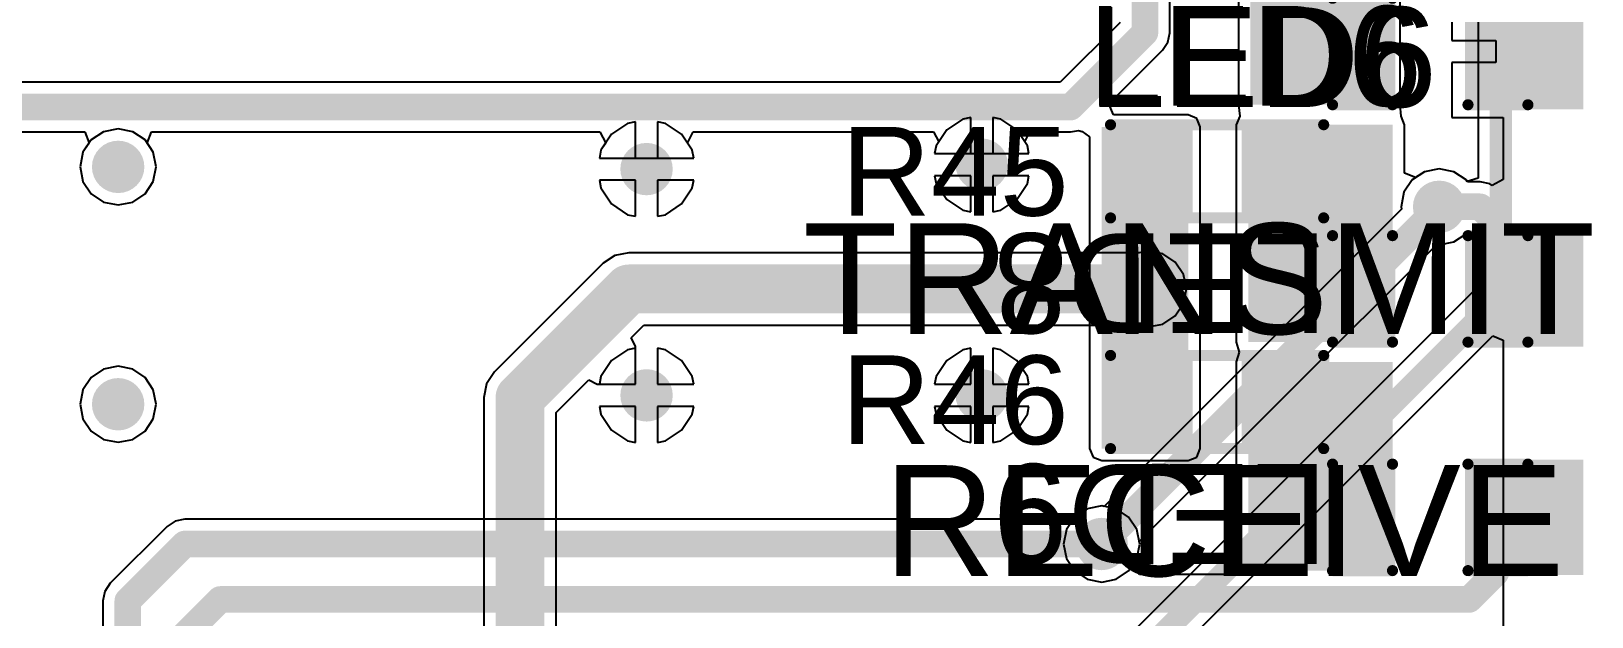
# Model space of a CAD drawing. Header units: millimetres. Extents: x -0.26 to 4.68, y -0.29 to 2.93.
# Drawn here: x 3.904 to 4.607, y 1.589 to 1.853 of the extents above; entities that cross this region are included whole.
import ezdxf

# ---------------------------------------------------------------- set-up
doc = ezdxf.new("R2010")
doc.units = ezdxf.units.MM
doc.header["$MEASUREMENT"] = 0
for name, color, linetype in [('BottomLayer', 5, 'Continuous'), ('BottomSolder', 6, 'Continuous'), ('TopLayer', 1, 'Continuous'), ('TopOverlay', 2, 'Continuous'), ('TopPaste', 8, 'Continuous'), ('TopSolder', 216, 'Continuous'), ('ViaHoleLayer', 16, 'Continuous')]:
    doc.layers.add(name, color=color, linetype=linetype)
doc.styles.add('Arial', font='arial.ttf', dxfattribs={"height": 0.2})

# ---------------------------------------------------------------- blocks, each defined once
blk = doc.blocks.new('R___0603_42')
at = {"layer": 'TopLayer'}
for points in [[(-0.015, 0.0175), (-0.015, -0.0175), (-0.045, -0.0175), (-0.045, 0.0175)], [(0.045, 0.0175), (0.045, -0.0175), (0.015, -0.0175), (0.015, 0.0175)]]:
    blk.add_hatch(color=1, dxfattribs=at).paths.add_polyline_path(points)
at = {"layer": 'TopPaste'}
for points in [[(-0.015, 0.0175), (-0.015, -0.0175), (-0.045, -0.0175), (-0.045, 0.0175)], [(0.045, 0.0175), (0.045, -0.0175), (0.015, -0.0175), (0.015, 0.0175)]]:
    blk.add_hatch(color=8, dxfattribs=at).paths.add_polyline_path(points)
at = {"layer": 'TopSolder'}
for points in [[(-0.011, 0.0215), (-0.011, -0.0215), (-0.049, -0.0215), (-0.049, 0.0215)], [(0.049, 0.0215), (0.049, -0.0215), (0.011, -0.0215), (0.011, 0.0215)]]:
    blk.add_hatch(color=216, dxfattribs=at).paths.add_polyline_path(points)
at = {"layer": 'TopOverlay', "const_width": 0.005}
for points in [[(-0.048, 0.021), (-0.048, -0.021)], [(0.048, 0.021), (-0.048, 0.021)], [(0.048, 0.021), (0.048, -0.021)], [(0.048, -0.021), (-0.048, -0.021)]]:
    blk.add_lwpolyline(points, dxfattribs=at)
at = {"layer": 'TopOverlay', "const_width": 0.0025}
for points in [[(-0.04925, 0.021, 1), (-0.04675, 0.021, 1)], [(-0.04925, 0.021, 1), (-0.04675, 0.021, 1)], [(0.04675, 0.021, 1), (0.04925, 0.021, 1)], [(0.04675, 0.021, 1), (0.04925, 0.021, 1)], [(-0.04925, -0.021, 1), (-0.04675, -0.021, 1)], [(-0.04925, -0.021, 1), (-0.04675, -0.021, 1)], [(0.04675, -0.021, 1), (0.04925, -0.021, 1)], [(0.04675, -0.021, 1), (0.04925, -0.021, 1)]]:
    blk.add_lwpolyline(points, format="xyb", close=True, dxfattribs=at)
blk = doc.blocks.new('R___0603_43')
at = {"layer": 'TopLayer'}
for points in [[(-0.015, 0.0175), (-0.015, -0.0175), (-0.045, -0.0175), (-0.045, 0.0175)], [(0.045, 0.0175), (0.045, -0.0175), (0.015, -0.0175), (0.015, 0.0175)]]:
    blk.add_hatch(color=1, dxfattribs=at).paths.add_polyline_path(points)
at = {"layer": 'TopPaste'}
for points in [[(-0.015, 0.0175), (-0.015, -0.0175), (-0.045, -0.0175), (-0.045, 0.0175)], [(0.045, 0.0175), (0.045, -0.0175), (0.015, -0.0175), (0.015, 0.0175)]]:
    blk.add_hatch(color=8, dxfattribs=at).paths.add_polyline_path(points)
at = {"layer": 'TopSolder'}
for points in [[(-0.011, 0.0215), (-0.011, -0.0215), (-0.049, -0.0215), (-0.049, 0.0215)], [(0.049, 0.0215), (0.049, -0.0215), (0.011, -0.0215), (0.011, 0.0215)]]:
    blk.add_hatch(color=216, dxfattribs=at).paths.add_polyline_path(points)
at = {"layer": 'TopOverlay', "const_width": 0.005}
for points in [[(-0.048, 0.021), (-0.048, -0.021)], [(0.048, 0.021), (-0.048, 0.021)], [(0.048, 0.021), (0.048, -0.021)], [(0.048, -0.021), (-0.048, -0.021)]]:
    blk.add_lwpolyline(points, dxfattribs=at)
at = {"layer": 'TopOverlay', "const_width": 0.0025}
for points in [[(-0.04925, 0.021, 1), (-0.04675, 0.021, 1)], [(-0.04925, 0.021, 1), (-0.04675, 0.021, 1)], [(0.04675, 0.021, 1), (0.04925, 0.021, 1)], [(0.04675, 0.021, 1), (0.04925, 0.021, 1)], [(-0.04925, -0.021, 1), (-0.04675, -0.021, 1)], [(-0.04925, -0.021, 1), (-0.04675, -0.021, 1)], [(0.04675, -0.021, 1), (0.04925, -0.021, 1)], [(0.04675, -0.021, 1), (0.04925, -0.021, 1)]]:
    blk.add_lwpolyline(points, format="xyb", close=True, dxfattribs=at)
blk = doc.blocks.new('LED_0603_93')
at = {"layer": 'TopLayer'}
for points in [[(-0.03937, 0.01969), (-0.01969, 0.01969), (-0.01969, -0.01969), (-0.03937, -0.01969)], [(0.01969, 0.01969), (0.03937, 0.01969), (0.03937, -0.01969), (0.01969, -0.01969)]]:
    blk.add_hatch(color=1, dxfattribs=at).paths.add_polyline_path(points)
at = {"layer": 'TopOverlay'}
blk.add_hatch(color=2, dxfattribs=at).paths.add_polyline_path([(0.044, -0.026), (0.069, -0.026), (0.069, 0.026), (0.044, 0.026)])
at = {"layer": 'TopPaste'}
for points in [[(-0.03937, 0.01969), (-0.01969, 0.01969), (-0.01969, -0.01969), (-0.03937, -0.01969)], [(0.01969, 0.01969), (0.03937, 0.01969), (0.03937, -0.01969), (0.01969, -0.01969)]]:
    blk.add_hatch(color=8, dxfattribs=at).paths.add_polyline_path(points)
at = {"layer": 'TopSolder'}
for points in [[(-0.04337, 0.02369), (-0.01569, 0.02369), (-0.01569, -0.02369), (-0.04337, -0.02369)], [(0.01569, 0.02369), (0.04337, 0.02369), (0.04337, -0.02369), (0.01569, -0.02369)]]:
    blk.add_hatch(color=216, dxfattribs=at).paths.add_polyline_path(points)
at = {"layer": 'TopOverlay', "const_width": 0.005}
for points in [[(-0.044, 0.024), (-0.017, 0.024)], [(-0.044, -0.024), (-0.044, 0.024)], [(0.017, 0.024), (0.044, 0.024)], [(0.044, -0.024), (0.044, 0.024)], [(-0.044, -0.024), (-0.017, -0.024)], [(0.017, -0.024), (0.044, -0.024)]]:
    blk.add_lwpolyline(points, dxfattribs=at)
at = {"layer": 'TopOverlay', "const_width": 0.0025}
for points in [[(-0.04525, 0.024, 1), (-0.04275, 0.024, 1)], [(-0.04525, 0.024, 1), (-0.04275, 0.024, 1)], [(-0.01825, 0.024, 1), (-0.01575, 0.024, 1)], [(0.01575, 0.024, 1), (0.01825, 0.024, 1)], [(0.04275, 0.024, 1), (0.04525, 0.024, 1)], [(0.04275, 0.024, 1), (0.04525, 0.024, 1)], [(-0.04525, -0.024, 1), (-0.04275, -0.024, 1)], [(-0.04525, -0.024, 1), (-0.04275, -0.024, 1)], [(-0.01825, -0.024, 1), (-0.01575, -0.024, 1)], [(0.01575, -0.024, 1), (0.01825, -0.024, 1)], [(0.04275, -0.024, 1), (0.04525, -0.024, 1)], [(0.04275, -0.024, 1), (0.04525, -0.024, 1)]]:
    blk.add_lwpolyline(points, format="xyb", close=True, dxfattribs=at)
at = {"layer": 'TopOverlay'}
blk.add_text('LED9', height=0.045, rotation=180, dxfattribs=at).set_placement((-0.04621, 0.02406))
blk = doc.blocks.new('LED_0603_94')
at = {"layer": 'TopLayer'}
for points in [[(-0.03937, 0.01969), (-0.01969, 0.01969), (-0.01969, -0.01969), (-0.03937, -0.01969)], [(0.01969, 0.01969), (0.03937, 0.01969), (0.03937, -0.01969), (0.01969, -0.01969)]]:
    blk.add_hatch(color=1, dxfattribs=at).paths.add_polyline_path(points)
at = {"layer": 'TopOverlay'}
blk.add_hatch(color=2, dxfattribs=at).paths.add_polyline_path([(0.044, -0.026), (0.069, -0.026), (0.069, 0.026), (0.044, 0.026)])
at = {"layer": 'TopPaste'}
for points in [[(-0.03937, 0.01969), (-0.01969, 0.01969), (-0.01969, -0.01969), (-0.03937, -0.01969)], [(0.01969, 0.01969), (0.03937, 0.01969), (0.03937, -0.01969), (0.01969, -0.01969)]]:
    blk.add_hatch(color=8, dxfattribs=at).paths.add_polyline_path(points)
at = {"layer": 'TopSolder'}
for points in [[(-0.04337, 0.02369), (-0.01569, 0.02369), (-0.01569, -0.02369), (-0.04337, -0.02369)], [(0.01569, 0.02369), (0.04337, 0.02369), (0.04337, -0.02369), (0.01569, -0.02369)]]:
    blk.add_hatch(color=216, dxfattribs=at).paths.add_polyline_path(points)
at = {"layer": 'TopOverlay', "const_width": 0.005}
for points in [[(-0.044, 0.024), (-0.017, 0.024)], [(-0.044, -0.024), (-0.044, 0.024)], [(0.017, 0.024), (0.044, 0.024)], [(0.044, -0.024), (0.044, 0.024)], [(-0.044, -0.024), (-0.017, -0.024)], [(0.017, -0.024), (0.044, -0.024)]]:
    blk.add_lwpolyline(points, dxfattribs=at)
at = {"layer": 'TopOverlay', "const_width": 0.0025}
for points in [[(-0.04525, 0.024, 1), (-0.04275, 0.024, 1)], [(-0.04525, 0.024, 1), (-0.04275, 0.024, 1)], [(-0.01825, 0.024, 1), (-0.01575, 0.024, 1)], [(0.01575, 0.024, 1), (0.01825, 0.024, 1)], [(0.04275, 0.024, 1), (0.04525, 0.024, 1)], [(0.04275, 0.024, 1), (0.04525, 0.024, 1)], [(-0.04525, -0.024, 1), (-0.04275, -0.024, 1)], [(-0.04525, -0.024, 1), (-0.04275, -0.024, 1)], [(-0.01825, -0.024, 1), (-0.01575, -0.024, 1)], [(0.01575, -0.024, 1), (0.01825, -0.024, 1)], [(0.04275, -0.024, 1), (0.04525, -0.024, 1)], [(0.04275, -0.024, 1), (0.04525, -0.024, 1)]]:
    blk.add_lwpolyline(points, format="xyb", close=True, dxfattribs=at)
at = {"layer": 'TopOverlay'}
blk.add_text('LED8', height=0.045, rotation=180, dxfattribs=at).set_placement((-0.04616, 0.02506))
blk = doc.blocks.new('LED_0603_96')
at = {"layer": 'TopLayer'}
for points in [[(-0.03937, 0.01969), (-0.01969, 0.01969), (-0.01969, -0.01969), (-0.03937, -0.01969)], [(0.01969, 0.01969), (0.03937, 0.01969), (0.03937, -0.01969), (0.01969, -0.01969)]]:
    blk.add_hatch(color=1, dxfattribs=at).paths.add_polyline_path(points)
at = {"layer": 'TopOverlay'}
blk.add_hatch(color=2, dxfattribs=at).paths.add_polyline_path([(0.044, -0.026), (0.069, -0.026), (0.069, 0.026), (0.044, 0.026)])
at = {"layer": 'TopPaste'}
for points in [[(-0.03937, 0.01969), (-0.01969, 0.01969), (-0.01969, -0.01969), (-0.03937, -0.01969)], [(0.01969, 0.01969), (0.03937, 0.01969), (0.03937, -0.01969), (0.01969, -0.01969)]]:
    blk.add_hatch(color=8, dxfattribs=at).paths.add_polyline_path(points)
at = {"layer": 'TopSolder'}
for points in [[(-0.04337, 0.02369), (-0.01569, 0.02369), (-0.01569, -0.02369), (-0.04337, -0.02369)], [(0.01569, 0.02369), (0.04337, 0.02369), (0.04337, -0.02369), (0.01569, -0.02369)]]:
    blk.add_hatch(color=216, dxfattribs=at).paths.add_polyline_path(points)
at = {"layer": 'TopOverlay', "const_width": 0.005}
for points in [[(-0.044, 0.024), (-0.017, 0.024)], [(-0.044, -0.024), (-0.044, 0.024)], [(0.017, 0.024), (0.044, 0.024)], [(0.044, -0.024), (0.044, 0.024)], [(-0.044, -0.024), (-0.017, -0.024)], [(0.017, -0.024), (0.044, -0.024)]]:
    blk.add_lwpolyline(points, dxfattribs=at)
at = {"layer": 'TopOverlay', "const_width": 0.0025}
for points in [[(-0.04525, 0.024, 1), (-0.04275, 0.024, 1)], [(-0.04525, 0.024, 1), (-0.04275, 0.024, 1)], [(-0.01825, 0.024, 1), (-0.01575, 0.024, 1)], [(0.01575, 0.024, 1), (0.01825, 0.024, 1)], [(0.04275, 0.024, 1), (0.04525, 0.024, 1)], [(0.04275, 0.024, 1), (0.04525, 0.024, 1)], [(-0.04525, -0.024, 1), (-0.04275, -0.024, 1)], [(-0.04525, -0.024, 1), (-0.04275, -0.024, 1)], [(-0.01825, -0.024, 1), (-0.01575, -0.024, 1)], [(0.01575, -0.024, 1), (0.01825, -0.024, 1)], [(0.04275, -0.024, 1), (0.04525, -0.024, 1)], [(0.04275, -0.024, 1), (0.04525, -0.024, 1)]]:
    blk.add_lwpolyline(points, format="xyb", close=True, dxfattribs=at)
at = {"layer": 'TopOverlay'}
blk.add_text('LED6', height=0.045, dxfattribs=at).set_placement((-0.15419, -0.02447))

msp = doc.modelspace()

# ---------------------------------------------------------------- hatches: boundary and pattern name
at = {"layer": 'BottomLayer'}
h = msp.add_hatch(color=5, dxfattribs=at)
edge = h.paths.add_edge_path()
edge.add_arc((3.943, 1.792), 0.01181, 0, 360)
h = msp.add_hatch(color=5, dxfattribs=at)
edge = h.paths.add_edge_path()
edge.add_arc((4.181, 1.791), 0.01181, 0, 360)
h = msp.add_hatch(color=5, dxfattribs=at)
edge = h.paths.add_edge_path()
edge.add_arc((4.332, 1.793), 0.01181, 0, 360)
h = msp.add_hatch(color=5, dxfattribs=at)
edge = h.paths.add_edge_path()
edge.add_arc((4.538, 1.774), 0.01181, 0, 360)
h = msp.add_hatch(color=5, dxfattribs=at)
edge = h.paths.add_edge_path()
edge.add_arc((4.407, 1.737), 0.01181, 0, 360)
h = msp.add_hatch(color=5, dxfattribs=at)
edge = h.paths.add_edge_path()
edge.add_arc((3.943, 1.685), 0.01181, 0, 360)
h = msp.add_hatch(color=5, dxfattribs=at)
edge = h.paths.add_edge_path()
edge.add_arc((4.181, 1.689), 0.01181, 0, 360)
h = msp.add_hatch(color=5, dxfattribs=at)
edge = h.paths.add_edge_path()
edge.add_arc((4.332, 1.689), 0.01181, 0, 360)
h = msp.add_hatch(color=5, dxfattribs=at)
edge = h.paths.add_edge_path()
edge.add_arc((4.386, 1.622), 0.01181, 0, 360)
at = {"layer": 'BottomSolder'}
h = msp.add_hatch(color=6, dxfattribs=at)
edge = h.paths.add_edge_path()
edge.add_arc((3.943, 1.792), 0.00591, 0, 360)
h = msp.add_hatch(color=6, dxfattribs=at)
edge = h.paths.add_edge_path()
edge.add_arc((4.181, 1.791), 0.00591, 0, 360)
h = msp.add_hatch(color=6, dxfattribs=at)
edge = h.paths.add_edge_path()
edge.add_arc((4.332, 1.793), 0.00591, 0, 360)
h = msp.add_hatch(color=6, dxfattribs=at)
edge = h.paths.add_edge_path()
edge.add_arc((4.538, 1.774), 0.00591, 0, 360)
h = msp.add_hatch(color=6, dxfattribs=at)
edge = h.paths.add_edge_path()
edge.add_arc((4.407, 1.737), 0.00591, 0, 360)
h = msp.add_hatch(color=6, dxfattribs=at)
edge = h.paths.add_edge_path()
edge.add_arc((4.181, 1.689), 0.00591, 0, 360)
h = msp.add_hatch(color=6, dxfattribs=at)
edge = h.paths.add_edge_path()
edge.add_arc((4.332, 1.689), 0.00591, 0, 360)
h = msp.add_hatch(color=6, dxfattribs=at)
edge = h.paths.add_edge_path()
edge.add_arc((3.943, 1.685), 0.00591, 0, 360)
h = msp.add_hatch(color=6, dxfattribs=at)
edge = h.paths.add_edge_path()
edge.add_arc((4.386, 1.622), 0.00591, 0, 360)
at = {"layer": 'TopLayer'}
for points in [[(4.453, 1.82), (4.515, 1.82), (4.515, 1.907), (4.453, 1.907)], [(4.386, 1.665), (4.425, 1.665), (4.425, 1.81), (4.386, 1.81)], [(4.517, 1.713), (4.517, 1.811), (4.452, 1.811), (4.452, 1.713)], [(4.517, 1.61), (4.517, 1.704), (4.452, 1.704), (4.452, 1.61)]]:
    msp.add_hatch(color=1, dxfattribs=at).paths.add_polyline_path(points)
h = msp.add_hatch(color=1, dxfattribs=at)
edge = h.paths.add_edge_path()
edge.add_arc((3.943, 1.792), 0.01181, 0, 360)
h = msp.add_hatch(color=1, dxfattribs=at)
edge = h.paths.add_edge_path()
edge.add_arc((4.181, 1.791), 0.01181, 0, 360)
h = msp.add_hatch(color=1, dxfattribs=at)
edge = h.paths.add_edge_path()
edge.add_arc((4.332, 1.793), 0.01181, 0, 360)
h = msp.add_hatch(color=1, dxfattribs=at)
edge = h.paths.add_edge_path()
edge.add_arc((4.538, 1.774), 0.01181, 0, 360)
h = msp.add_hatch(color=1, dxfattribs=at)
edge = h.paths.add_edge_path()
edge.add_arc((4.407, 1.737), 0.01181, 0, 360)
h = msp.add_hatch(color=1, dxfattribs=at)
edge = h.paths.add_edge_path()
edge.add_arc((3.943, 1.685), 0.01181, 0, 360)
h = msp.add_hatch(color=1, dxfattribs=at)
edge = h.paths.add_edge_path()
edge.add_arc((4.181, 1.689), 0.01181, 0, 360)
h = msp.add_hatch(color=1, dxfattribs=at)
edge = h.paths.add_edge_path()
edge.add_arc((4.332, 1.689), 0.01181, 0, 360)
h = msp.add_hatch(color=1, dxfattribs=at)
edge = h.paths.add_edge_path()
edge.add_arc((4.386, 1.622), 0.01181, 0, 360)
at = {"layer": 'TopSolder'}
h = msp.add_hatch(color=216, dxfattribs=at)
edge = h.paths.add_edge_path()
edge.add_arc((3.943, 1.792), 0.00591, 0, 360)
h = msp.add_hatch(color=216, dxfattribs=at)
edge = h.paths.add_edge_path()
edge.add_arc((4.181, 1.791), 0.00591, 0, 360)
h = msp.add_hatch(color=216, dxfattribs=at)
edge = h.paths.add_edge_path()
edge.add_arc((4.332, 1.793), 0.00591, 0, 360)
h = msp.add_hatch(color=216, dxfattribs=at)
edge = h.paths.add_edge_path()
edge.add_arc((4.538, 1.774), 0.00591, 0, 360)
h = msp.add_hatch(color=216, dxfattribs=at)
edge = h.paths.add_edge_path()
edge.add_arc((4.407, 1.737), 0.00591, 0, 360)
h = msp.add_hatch(color=216, dxfattribs=at)
edge = h.paths.add_edge_path()
edge.add_arc((4.181, 1.689), 0.00591, 0, 360)
h = msp.add_hatch(color=216, dxfattribs=at)
edge = h.paths.add_edge_path()
edge.add_arc((4.332, 1.689), 0.00591, 0, 360)
h = msp.add_hatch(color=216, dxfattribs=at)
edge = h.paths.add_edge_path()
edge.add_arc((3.943, 1.685), 0.00591, 0, 360)
h = msp.add_hatch(color=216, dxfattribs=at)
edge = h.paths.add_edge_path()
edge.add_arc((4.386, 1.622), 0.00591, 0, 360)
at = {"layer": 'ViaHoleLayer'}
h = msp.add_hatch(color=16, dxfattribs=at)
edge = h.paths.add_edge_path()
edge.add_arc((3.943, 1.792), 0.00591, 0, 360)
h = msp.add_hatch(color=16, dxfattribs=at)
edge = h.paths.add_edge_path()
edge.add_arc((4.181, 1.791), 0.00591, 0, 360)
h = msp.add_hatch(color=16, dxfattribs=at)
edge = h.paths.add_edge_path()
edge.add_arc((4.332, 1.793), 0.00591, 0, 360)
h = msp.add_hatch(color=16, dxfattribs=at)
edge = h.paths.add_edge_path()
edge.add_arc((4.538, 1.774), 0.00591, 0, 360)
h = msp.add_hatch(color=16, dxfattribs=at)
edge = h.paths.add_edge_path()
edge.add_arc((4.407, 1.737), 0.00591, 0, 360)
h = msp.add_hatch(color=16, dxfattribs=at)
edge = h.paths.add_edge_path()
edge.add_arc((4.181, 1.689), 0.00591, 0, 360)
h = msp.add_hatch(color=16, dxfattribs=at)
edge = h.paths.add_edge_path()
edge.add_arc((4.332, 1.689), 0.00591, 0, 360)
h = msp.add_hatch(color=16, dxfattribs=at)
edge = h.paths.add_edge_path()
edge.add_arc((3.943, 1.685), 0.00591, 0, 360)
h = msp.add_hatch(color=16, dxfattribs=at)
edge = h.paths.add_edge_path()
edge.add_arc((4.386, 1.622), 0.00591, 0, 360)

# ---------------------------------------------------------------- linework, layer by layer
at = {"layer": 'BottomLayer'}
for p, q in [((4.55563, 2.43573), (4.55563, 1.78688)), ((4.32349, 1.81355), (4.31628, 1.80872)), ((4.327, 1.81424), (4.32349, 1.81355)), ((4.327, 1.798), (4.327, 1.81424)), ((4.34051, 1.81355), (4.337, 1.81424)), ((4.337, 1.81424), (4.337, 1.798)), ((4.34772, 1.80872), (4.34051, 1.81355)), ((3.93644, 1.80784), (3.93088, 1.80412)), ((3.943, 1.80914), (3.93644, 1.80784)), ((3.94956, 1.80784), (3.943, 1.80914)), ((3.95512, 1.80412), (3.94956, 1.80784)), ((4.16528, 1.80672), (4.16045, 1.79951)), ((4.17249, 1.81155), (4.16528, 1.80672)), ((4.176, 1.81224), (4.17249, 1.81155)), ((4.176, 1.796), (4.176, 1.81224)), ((4.18951, 1.81155), (4.186, 1.81224)), ((4.186, 1.81224), (4.186, 1.796)), ((4.19672, 1.80672), (4.18951, 1.81155)), ((4.20155, 1.79951), (4.19672, 1.80672)), ((4.31628, 1.80872), (4.31145, 1.80151)), ((4.35255, 1.80151), (4.34772, 1.80872)), ((3.93088, 1.80412), (3.92716, 1.79856)), ((3.95884, 1.79856), (3.95512, 1.80412)), ((4.16045, 1.79951), (4.15976, 1.796)), ((4.20224, 1.796), (4.20155, 1.79951)), ((4.31145, 1.80151), (4.31076, 1.798)), ((4.35324, 1.798), (4.35255, 1.80151)), ((3.92716, 1.79856), (3.92586, 1.792)), ((3.96014, 1.792), (3.95884, 1.79856)), ((4.15976, 1.796), (4.176, 1.796)), ((4.186, 1.796), (4.20224, 1.796)), ((4.31076, 1.798), (4.327, 1.798)), ((4.337, 1.798), (4.35324, 1.798)), ((3.92586, 1.792), (3.92716, 1.78544)), ((3.92716, 1.78544), (3.93088, 1.77988)), ((3.95512, 1.77988), (3.95884, 1.78544)), ((3.95884, 1.78544), (3.96014, 1.792)), ((4.176, 1.786), (4.15976, 1.786)), ((4.15976, 1.786), (4.16045, 1.78249)), ((4.176, 1.76976), (4.176, 1.786)), ((4.20224, 1.786), (4.186, 1.786)), ((4.186, 1.786), (4.186, 1.76976)), ((4.20155, 1.78249), (4.20224, 1.786)), ((4.327, 1.788), (4.31076, 1.788)), ((4.31076, 1.788), (4.31145, 1.78449)), ((4.327, 1.77176), (4.327, 1.788)), ((4.35324, 1.788), (4.337, 1.788)), ((4.337, 1.788), (4.337, 1.77176)), ((4.35255, 1.78449), (4.35324, 1.788)), ((4.52588, 1.78612), (4.52216, 1.78056)), ((4.53144, 1.78984), (4.52588, 1.78612)), ((4.538, 1.79114), (4.53144, 1.78984)), ((4.54456, 1.78984), (4.538, 1.79114)), ((4.55012, 1.78612), (4.54456, 1.78984)), ((4.55063, 1.78536), (4.55012, 1.78612)), ((4.55563, 1.78688), (4.55063, 1.78536)), ((3.93088, 1.77988), (3.93644, 1.77616)), ((3.94956, 1.77616), (3.95512, 1.77988)), ((4.16045, 1.78249), (4.16528, 1.77528)), ((4.19672, 1.77528), (4.20155, 1.78249)), ((4.31145, 1.78449), (4.31628, 1.77728)), ((4.34772, 1.77728), (4.35255, 1.78449)), ((4.52216, 1.78056), (4.52086, 1.774)), ((3.93644, 1.77616), (3.943, 1.77486)), ((3.943, 1.77486), (3.94956, 1.77616)), ((4.16528, 1.77528), (4.17249, 1.77045)), ((4.18951, 1.77045), (4.19672, 1.77528)), ((4.31628, 1.77728), (4.32349, 1.77245)), ((4.32349, 1.77245), (4.327, 1.77176)), ((4.337, 1.77176), (4.34051, 1.77245)), ((4.34051, 1.77245), (4.34772, 1.77728)), ((4.52107, 1.77293), (4.38707, 1.63893)), ((4.52086, 1.774), (4.52107, 1.77293)), ((4.17249, 1.77045), (4.176, 1.76976)), ((4.186, 1.76976), (4.18951, 1.77045)), ((4.538, 1.75686), (4.54456, 1.75816)), ((4.54456, 1.75816), (4.55012, 1.76188)), ((4.55012, 1.76188), (4.55063, 1.76264)), ((4.55063, 1.76264), (4.55563, 1.76112)), ((4.55563, 1.76112), (4.55563, 1.73805)), ((4.16676, 1.75207), (4.16146, 1.74854)), ((4.173, 1.75331), (4.16676, 1.75207)), ((4.40284, 1.75331), (4.173, 1.75331)), ((4.407, 1.75414), (4.40284, 1.75331)), ((4.40293, 1.62307), (4.53693, 1.75707)), ((4.41356, 1.75284), (4.407, 1.75414)), ((4.41912, 1.74912), (4.41356, 1.75284)), ((4.53693, 1.75707), (4.538, 1.75686)), ((4.16146, 1.74854), (4.11246, 1.69954)), ((4.42284, 1.74356), (4.41912, 1.74912)), ((4.42414, 1.737), (4.42284, 1.74356)), ((4.55563, 1.73805), (4.25678, 1.4392)), ((4.42284, 1.73044), (4.42414, 1.737)), ((4.41912, 1.72488), (4.42284, 1.73044)), ((4.41356, 1.72116), (4.41912, 1.72488)), ((3.98399, 1.13757), (4.5622, 1.71578)), ((4.17402, 1.71495), (4.17976, 1.72069)), ((4.17976, 1.72069), (4.40284, 1.72069)), ((4.40284, 1.72069), (4.407, 1.71986)), ((4.407, 1.71986), (4.41356, 1.72116)), ((4.5622, 1.71578), (4.56682, 1.71387)), ((4.176, 1.71124), (4.17402, 1.71495)), ((4.176, 1.694), (4.176, 1.71124)), ((4.18951, 1.70955), (4.186, 1.71024)), ((4.186, 1.71024), (4.186, 1.694)), ((4.19672, 1.70472), (4.18951, 1.70955)), ((4.32349, 1.70955), (4.31628, 1.70472)), ((4.327, 1.71024), (4.32349, 1.70955)), ((4.327, 1.694), (4.327, 1.71024)), ((4.34051, 1.70955), (4.337, 1.71024)), ((4.337, 1.71024), (4.337, 1.694)), ((4.34772, 1.70472), (4.34051, 1.70955)), ((4.56682, 1.71387), (4.56682, 1.53434)), ((3.943, 1.70214), (3.93644, 1.70084)), ((3.94956, 1.70084), (3.943, 1.70214)), ((4.20155, 1.69751), (4.19672, 1.70472)), ((4.31628, 1.70472), (4.31145, 1.69751)), ((4.35255, 1.69751), (4.34772, 1.70472)), ((3.93088, 1.69712), (3.92716, 1.69156)), ((3.93644, 1.70084), (3.93088, 1.69712)), ((3.95512, 1.69712), (3.94956, 1.70084)), ((3.95884, 1.69156), (3.95512, 1.69712)), ((4.10893, 1.69424), (4.10769, 1.688)), ((4.11246, 1.69954), (4.10893, 1.69424)), ((4.14031, 1.68124), (4.15505, 1.69598)), ((4.15505, 1.69598), (4.15876, 1.694)), ((4.20224, 1.694), (4.20155, 1.69751)), ((4.31145, 1.69751), (4.31076, 1.694)), ((4.35324, 1.694), (4.35255, 1.69751)), ((3.92716, 1.69156), (3.92586, 1.685)), ((3.96014, 1.685), (3.95884, 1.69156)), ((4.10769, 1.688), (4.10769, 1.56076)), ((4.15876, 1.694), (4.176, 1.694)), ((4.186, 1.694), (4.20224, 1.694)), ((4.31076, 1.694), (4.327, 1.694)), ((4.337, 1.694), (4.35324, 1.694)), ((3.92586, 1.685), (3.92716, 1.67844)), ((3.95884, 1.67844), (3.96014, 1.685)), ((4.14031, 1.55816), (4.14031, 1.68124)), ((4.176, 1.684), (4.15976, 1.684)), ((4.15976, 1.684), (4.16045, 1.68049)), ((4.16045, 1.68049), (4.16528, 1.67328)), ((4.176, 1.66776), (4.176, 1.684)), ((4.20224, 1.684), (4.186, 1.684)), ((4.186, 1.684), (4.186, 1.66776)), ((4.19672, 1.67328), (4.20155, 1.68049)), ((4.20155, 1.68049), (4.20224, 1.684)), ((4.327, 1.684), (4.31076, 1.684)), ((4.31076, 1.684), (4.31145, 1.68049)), ((4.31145, 1.68049), (4.31628, 1.67328)), ((4.327, 1.66776), (4.327, 1.684)), ((4.35324, 1.684), (4.337, 1.684)), ((4.337, 1.684), (4.337, 1.66776)), ((4.34772, 1.67328), (4.35255, 1.68049)), ((4.35255, 1.68049), (4.35324, 1.684)), ((3.92716, 1.67844), (3.93088, 1.67288)), ((3.95512, 1.67288), (3.95884, 1.67844)), ((4.16528, 1.67328), (4.17249, 1.66845)), ((4.18951, 1.66845), (4.19672, 1.67328)), ((4.31628, 1.67328), (4.32349, 1.66845)), ((4.34051, 1.66845), (4.34772, 1.67328)), ((3.93088, 1.67288), (3.93644, 1.66916)), ((3.93644, 1.66916), (3.943, 1.66786)), ((3.943, 1.66786), (3.94956, 1.66916)), ((3.94956, 1.66916), (3.95512, 1.67288)), ((4.17249, 1.66845), (4.176, 1.66776)), ((4.186, 1.66776), (4.18951, 1.66845)), ((4.32349, 1.66845), (4.327, 1.66776)), ((4.337, 1.66776), (4.34051, 1.66845)), ((4.37944, 1.63784), (4.37388, 1.63412)), ((4.386, 1.63914), (4.37944, 1.63784)), ((4.38707, 1.63893), (4.386, 1.63914)), ((4.37388, 1.63412), (4.37016, 1.62856)), ((4.37016, 1.62856), (4.36886, 1.622)), ((4.36886, 1.622), (4.37016, 1.61544)), ((4.40184, 1.61544), (4.40314, 1.622)), ((4.40314, 1.622), (4.40293, 1.62307)), ((4.37016, 1.61544), (4.37388, 1.60988)), ((4.37388, 1.60988), (4.37944, 1.60616)), ((4.39256, 1.60616), (4.39812, 1.60988)), ((4.39812, 1.60988), (4.40184, 1.61544)), ((4.37944, 1.60616), (4.386, 1.60486)), ((4.386, 1.60486), (4.39256, 1.60616))]:
    msp.add_line(p, q, dxfattribs=at)
for points, const_width in [([(4.56582, 1.73382), (4.56582, 2.43995)], 0.01), ([(4.386, 1.622), (4.538, 1.774)], 0.012), ([(4.124, 1.688), (4.173, 1.737)], 0.022), ([(4.173, 1.737), (4.407, 1.737)], 0.022), ([(3.831, 0.999), (4.56582, 1.73382)], 0.01), ([(4.124, 1.554), (4.124, 1.688)], 0.022)]:
    msp.add_lwpolyline(points, dxfattribs=dict(at, const_width=const_width))
for points, const_width in [([(4.535, 1.774, 1), (4.541, 1.774, 1)], 0.006), ([(4.1675, 1.737, 1), (4.1785, 1.737, 1)], 0.011), ([(4.1675, 1.737, 1), (4.1785, 1.737, 1)], 0.011), ([(4.4015, 1.737, 1), (4.4125, 1.737, 1)], 0.011), ([(4.56332, 1.73382, 1), (4.56832, 1.73382, 1)], 0.005), ([(4.56332, 1.73382, 1), (4.56832, 1.73382, 1)], 0.005), ([(4.1185, 1.688, 1), (4.1295, 1.688, 1)], 0.011), ([(4.1185, 1.688, 1), (4.1295, 1.688, 1)], 0.011), ([(4.383, 1.622, 1), (4.389, 1.622, 1)], 0.006)]:
    msp.add_lwpolyline(points, format="xyb", close=True, dxfattribs=dict(at, const_width=const_width))
at = {"layer": 'TopLayer'}
for p, q in [((4.44759, 1.907), (4.44759, 1.82)), ((4.52041, 1.82), (4.52041, 1.907)), ((4.41669, 1.85248), (4.41669, 1.87445)), ((4.54369, 1.87369), (4.54369, 1.849)), ((4.39426, 1.85712), (4.3673, 1.83016)), ((4.41584, 1.84819), (4.41669, 1.85248)), ((4.41669, 1.85248), (4.41669, 1.85248)), ((4.54369, 1.849), (4.56353, 1.849)), ((4.56353, 1.849), (4.56353, 1.839)), ((4.38927, 1.82041), (4.41341, 1.84455)), ((4.41341, 1.84455), (4.41584, 1.84819)), ((4.41341, 1.84455), (4.41341, 1.84455)), ((4.56353, 1.839), (4.54369, 1.839)), ((4.54369, 1.839), (4.54369, 1.81431)), ((4.3673, 1.83016), (3.89241, 1.83016)), ((4.39134, 1.81541), (4.38927, 1.82041)), ((4.425, 1.81541), (4.39134, 1.81541)), ((4.42883, 1.81383), (4.425, 1.81541)), ((4.43041, 1.81), (4.42883, 1.81383)), ((4.44817, 1.81483), (4.44659, 1.811)), ((4.44759, 1.82), (4.44759, 1.82)), ((4.44759, 1.82), (4.44817, 1.81483)), ((4.52083, 1.81483), (4.52041, 1.82)), ((4.52241, 1.811), (4.52083, 1.81483)), ((4.54369, 1.81431), (4.56682, 1.81431)), ((4.56682, 1.81431), (4.56682, 1.78634)), ((3.89659, 1.80773), (3.92797, 1.80773)), ((3.92797, 1.80773), (3.92995, 1.80273)), ((3.95605, 1.80273), (3.95803, 1.80773)), ((3.95803, 1.80773), (4.15994, 1.80773)), ((4.15994, 1.80773), (4.16261, 1.80273)), ((4.19939, 1.80273), (4.20206, 1.80773)), ((4.20206, 1.80773), (4.31031, 1.80773)), ((4.31031, 1.80773), (4.31267, 1.80332)), ((4.35133, 1.80332), (4.35369, 1.80773)), ((4.35369, 1.80773), (4.37195, 1.80773)), ((4.37195, 1.80773), (4.37559, 1.80846)), ((4.37195, 1.80773), (4.37195, 1.80773)), ((4.37559, 1.80846), (4.37717, 1.80792)), ((4.37717, 1.80792), (4.38059, 1.80548)), ((4.43041, 1.665), (4.43041, 1.81)), ((4.44659, 1.811), (4.44659, 1.713)), ((4.52241, 1.78924), (4.52241, 1.811)), ((3.92995, 1.80273), (3.92716, 1.79856)), ((3.95884, 1.79856), (3.95605, 1.80273)), ((4.16045, 1.79951), (4.15976, 1.796)), ((4.16261, 1.80273), (4.16045, 1.79951)), ((4.20155, 1.79951), (4.19939, 1.80273)), ((4.20224, 1.796), (4.20155, 1.79951)), ((4.31145, 1.80151), (4.31076, 1.798)), ((4.31267, 1.80332), (4.31145, 1.80151)), ((4.35255, 1.80151), (4.35133, 1.80332)), ((4.35324, 1.798), (4.35255, 1.80151)), ((4.38059, 1.80548), (4.38059, 1.665)), ((3.92716, 1.79856), (3.92586, 1.792)), ((3.96014, 1.792), (3.95884, 1.79856)), ((4.15976, 1.796), (4.20224, 1.796)), ((4.31076, 1.798), (4.35324, 1.798)), ((3.92586, 1.792), (3.92716, 1.78544)), ((3.92716, 1.78544), (3.93088, 1.77988)), ((3.95512, 1.77988), (3.95884, 1.78544)), ((3.95884, 1.78544), (3.96014, 1.792)), ((4.176, 1.786), (4.15976, 1.786)), ((4.15976, 1.786), (4.16045, 1.78249)), ((4.176, 1.76976), (4.176, 1.786)), ((4.20224, 1.786), (4.186, 1.786)), ((4.186, 1.786), (4.186, 1.76976)), ((4.20155, 1.78249), (4.20224, 1.786)), ((4.327, 1.788), (4.31076, 1.788)), ((4.31076, 1.788), (4.31145, 1.78449)), ((4.327, 1.77176), (4.327, 1.788)), ((4.35324, 1.788), (4.337, 1.788)), ((4.337, 1.788), (4.337, 1.77176)), ((4.35255, 1.78449), (4.35324, 1.788)), ((4.52741, 1.78714), (4.52241, 1.78924)), ((4.53144, 1.78984), (4.52741, 1.78714)), ((4.538, 1.79114), (4.53144, 1.78984)), ((4.54456, 1.78984), (4.538, 1.79114)), ((4.55012, 1.78612), (4.54456, 1.78984)), ((4.55072, 1.78522), (4.55012, 1.78612)), ((4.56682, 1.78634), (4.56182, 1.78367)), ((3.93088, 1.77988), (3.93644, 1.77616)), ((3.94956, 1.77616), (3.95512, 1.77988)), ((4.16045, 1.78249), (4.16528, 1.77528)), ((4.19672, 1.77528), (4.20155, 1.78249)), ((4.31145, 1.78449), (4.31628, 1.77728)), ((4.34772, 1.77728), (4.35255, 1.78449)), ((4.5565, 1.78522), (4.55072, 1.78522)), ((4.56079, 1.78436), (4.5565, 1.78522)), ((4.5565, 1.78522), (4.5565, 1.78522)), ((4.56182, 1.78367), (4.56079, 1.78436)), ((3.93644, 1.77616), (3.943, 1.77486)), ((3.943, 1.77486), (3.94956, 1.77616)), ((4.16528, 1.77528), (4.17249, 1.77045)), ((4.18951, 1.77045), (4.19672, 1.77528)), ((4.31628, 1.77728), (4.32349, 1.77245)), ((4.32349, 1.77245), (4.327, 1.77176)), ((4.337, 1.77176), (4.34051, 1.77245)), ((4.34051, 1.77245), (4.34772, 1.77728)), ((4.17249, 1.77045), (4.176, 1.76976)), ((4.186, 1.76976), (4.18951, 1.77045)), ((4.17249, 1.70955), (4.16528, 1.70472)), ((4.176, 1.71024), (4.17249, 1.70955)), ((4.176, 1.694), (4.176, 1.71024)), ((4.18951, 1.70955), (4.186, 1.71024)), ((4.186, 1.71024), (4.186, 1.694)), ((4.19672, 1.70472), (4.18951, 1.70955)), ((4.32349, 1.70955), (4.31628, 1.70472)), ((4.327, 1.71024), (4.32349, 1.70955)), ((4.327, 1.694), (4.327, 1.71024)), ((4.34051, 1.70955), (4.337, 1.71024)), ((4.337, 1.71024), (4.337, 1.694)), ((4.34772, 1.70472), (4.34051, 1.70955)), ((4.44659, 1.713), (4.44662, 1.71293)), ((4.44662, 1.71293), (4.448, 1.7085)), ((4.448, 1.7085), (4.44662, 1.70407)), ((3.943, 1.70214), (3.93644, 1.70084)), ((3.94956, 1.70084), (3.943, 1.70214)), ((4.16528, 1.70472), (4.16045, 1.69751)), ((4.20155, 1.69751), (4.19672, 1.70472)), ((4.31628, 1.70472), (4.31145, 1.69751)), ((4.35255, 1.69751), (4.34772, 1.70472)), ((4.44662, 1.70407), (4.44659, 1.704)), ((4.44659, 1.704), (4.44659, 1.61)), ((3.93088, 1.69712), (3.92716, 1.69156)), ((3.93644, 1.70084), (3.93088, 1.69712)), ((3.95512, 1.69712), (3.94956, 1.70084)), ((3.95884, 1.69156), (3.95512, 1.69712)), ((4.16045, 1.69751), (4.15976, 1.694)), ((4.20224, 1.694), (4.20155, 1.69751)), ((4.31145, 1.69751), (4.31076, 1.694)), ((4.35324, 1.694), (4.35255, 1.69751)), ((3.92716, 1.69156), (3.92586, 1.685)), ((3.96014, 1.685), (3.95884, 1.69156)), ((4.15976, 1.694), (4.176, 1.694)), ((4.186, 1.694), (4.20224, 1.694)), ((4.31076, 1.694), (4.327, 1.694)), ((4.337, 1.694), (4.35324, 1.694)), ((3.92586, 1.685), (3.92716, 1.67844)), ((3.95884, 1.67844), (3.96014, 1.685)), ((4.176, 1.684), (4.15976, 1.684)), ((4.15976, 1.684), (4.16045, 1.68049)), ((4.16045, 1.68049), (4.16528, 1.67328)), ((4.176, 1.66776), (4.176, 1.684)), ((4.20224, 1.684), (4.186, 1.684)), ((4.186, 1.684), (4.186, 1.66776)), ((4.19672, 1.67328), (4.20155, 1.68049)), ((4.20155, 1.68049), (4.20224, 1.684)), ((4.327, 1.684), (4.31076, 1.684)), ((4.31076, 1.684), (4.31145, 1.68049)), ((4.31145, 1.68049), (4.31628, 1.67328)), ((4.327, 1.66776), (4.327, 1.684)), ((4.35324, 1.684), (4.337, 1.684)), ((4.337, 1.684), (4.337, 1.66776)), ((4.34772, 1.67328), (4.35255, 1.68049)), ((4.35255, 1.68049), (4.35324, 1.684)), ((3.92716, 1.67844), (3.93088, 1.67288)), ((3.95512, 1.67288), (3.95884, 1.67844)), ((4.16528, 1.67328), (4.17249, 1.66845)), ((4.18951, 1.66845), (4.19672, 1.67328)), ((4.31628, 1.67328), (4.32349, 1.66845)), ((4.34051, 1.66845), (4.34772, 1.67328)), ((3.93088, 1.67288), (3.93644, 1.66916)), ((3.93644, 1.66916), (3.943, 1.66786)), ((3.943, 1.66786), (3.94956, 1.66916)), ((3.94956, 1.66916), (3.95512, 1.67288)), ((4.17249, 1.66845), (4.176, 1.66776)), ((4.186, 1.66776), (4.18951, 1.66845)), ((4.32349, 1.66845), (4.327, 1.66776)), ((4.337, 1.66776), (4.34051, 1.66845)), ((4.38059, 1.665), (4.38217, 1.66117)), ((4.38217, 1.66117), (4.386, 1.65959)), ((4.386, 1.65959), (4.425, 1.65959)), ((4.425, 1.65959), (4.42883, 1.66117)), ((4.42883, 1.66117), (4.43041, 1.665)), ((4.37944, 1.63784), (4.37388, 1.63412)), ((4.386, 1.63914), (4.37944, 1.63784)), ((4.39256, 1.63784), (4.386, 1.63914)), ((4.39812, 1.63412), (4.39256, 1.63784)), ((3.96871, 1.63236), (3.96507, 1.62993)), ((3.973, 1.63322), (3.96871, 1.63236)), ((4.37328, 1.63322), (3.973, 1.63322)), ((3.973, 1.63322), (3.973, 1.63322)), ((4.37388, 1.63412), (4.37328, 1.63322)), ((4.40184, 1.62856), (4.39812, 1.63412)), ((3.96507, 1.62993), (3.93942, 1.60428)), ((4.40314, 1.622), (4.40184, 1.62856)), ((4.40184, 1.61544), (4.40314, 1.622)), ((4.40035, 1.61322), (4.40184, 1.61544)), ((4.40302, 1.60822), (4.40035, 1.61322)), ((4.44659, 1.61), (4.4454, 1.60822)), ((3.93942, 1.60428), (3.93699, 1.60064)), ((4.4454, 1.60822), (4.40302, 1.60822)), ((3.93699, 1.60064), (3.93613, 1.59635)), ((3.93613, 1.59635), (3.93613, 1.59635)), ((3.93613, 1.59635), (3.93613, 1.55945))]:
    msp.add_line(p, q, dxfattribs=at)
for points, const_width in [([(4.56353, 1.844), (4.56353, 2.37024)], 0.016), ([(4.40548, 1.85248), (4.40548, 1.88648)], 0.012), ([(4.37195, 1.81895), (4.40548, 1.85248)], 0.012), ([(3.89195, 1.81895), (4.37195, 1.81895)], 0.012), ([(4.538, 1.774), (4.5565, 1.774)], 0.012), ([(4.5565, 1.774), (4.56353, 1.76697)], 0.012), ([(4.56353, 1.737), (4.56353, 1.76697)], 0.012), ([(4.56169, 1.63216), (4.56353, 1.634)], 0.016), ([(4.56353, 1.60903), (4.56353, 1.634)], 0.012), ([(3.94735, 1.59635), (3.973, 1.622)], 0.012), ([(3.973, 1.622), (4.386, 1.622)], 0.012), ([(4.5515, 1.597), (4.56353, 1.60903)], 0.012), ([(3.96717, 1.57517), (3.989, 1.597)], 0.012), ([(3.989, 1.597), (4.5515, 1.597)], 0.012), ([(3.94735, 1.53772), (3.94735, 1.59635)], 0.012)]:
    msp.add_lwpolyline(points, dxfattribs=dict(at, const_width=const_width))
for points, const_width in [([(4.40248, 1.85248, 1), (4.40848, 1.85248, 1)], 0.006), ([(4.40248, 1.85248, 1), (4.40848, 1.85248, 1)], 0.006), ([(4.55953, 1.844, 1), (4.56753, 1.844, 1)], 0.008), ([(4.36895, 1.81895, 1), (4.37495, 1.81895, 1)], 0.006), ([(4.36895, 1.81895, 1), (4.37495, 1.81895, 1)], 0.006), ([(4.535, 1.774, 1), (4.541, 1.774, 1)], 0.006), ([(4.5535, 1.774, 1), (4.5595, 1.774, 1)], 0.006), ([(4.5535, 1.774, 1), (4.5595, 1.774, 1)], 0.006), ([(4.56053, 1.76697, 1), (4.56653, 1.76697, 1)], 0.006), ([(4.56053, 1.76697, 1), (4.56653, 1.76697, 1)], 0.006), ([(4.56053, 1.737, 1), (4.56653, 1.737, 1)], 0.006), ([(4.55769, 1.63216, 1), (4.56569, 1.63216, 1)], 0.008), ([(4.55953, 1.634, 1), (4.56753, 1.634, 1)], 0.008), ([(4.56053, 1.634, 1), (4.56653, 1.634, 1)], 0.006), ([(3.97, 1.622, 1), (3.976, 1.622, 1)], 0.006), ([(3.97, 1.622, 1), (3.976, 1.622, 1)], 0.006), ([(4.383, 1.622, 1), (4.389, 1.622, 1)], 0.006), ([(4.56053, 1.60903, 1), (4.56653, 1.60903, 1)], 0.006), ([(4.56053, 1.60903, 1), (4.56653, 1.60903, 1)], 0.006), ([(3.986, 1.597, 1), (3.992, 1.597, 1)], 0.006), ([(3.986, 1.597, 1), (3.992, 1.597, 1)], 0.006), ([(4.5485, 1.597, 1), (4.5545, 1.597, 1)], 0.006), ([(4.5485, 1.597, 1), (4.5545, 1.597, 1)], 0.006), ([(3.94435, 1.59635, 1), (3.95035, 1.59635, 1)], 0.006), ([(3.94435, 1.59635, 1), (3.95035, 1.59635, 1)], 0.006)]:
    msp.add_lwpolyline(points, format="xyb", close=True, dxfattribs=dict(at, const_width=const_width))

# ---------------------------------------------------------------- block references
for name, p in [('LED_0603_96', (4.534, 1.844)), ('LED_0603_94', (4.534, 1.737)), ('LED_0603_93', (4.534, 1.634))]:
    msp.add_blockref(name, p)
at = {"rotation": 180}
for name, p in [('R___0603_43', (4.438, 1.79)), ('R___0603_42', (4.438, 1.686))]:
    msp.add_blockref(name, p, dxfattribs=at)

# ---------------------------------------------------------------- texts
at = {"layer": 'TopOverlay', "style": 'Arial'}
for s, height, p in [('LED6', 0.045, (4.37981, 1.819)), ('R45', 0.04, (4.26868, 1.77001)), ('R46', 0.04, (4.26868, 1.66701))]:
    msp.add_text(s, height=height, dxfattribs=at).set_placement(p)
for s, p in [('TRANSMIT', (4.25142, 1.71659)), ('RECEIVE', (4.28774, 1.60754))]:
    msp.add_text(s, height=0.05, rotation=360, dxfattribs=at).set_placement(p)

doc.saveas('drawing.dxf')
